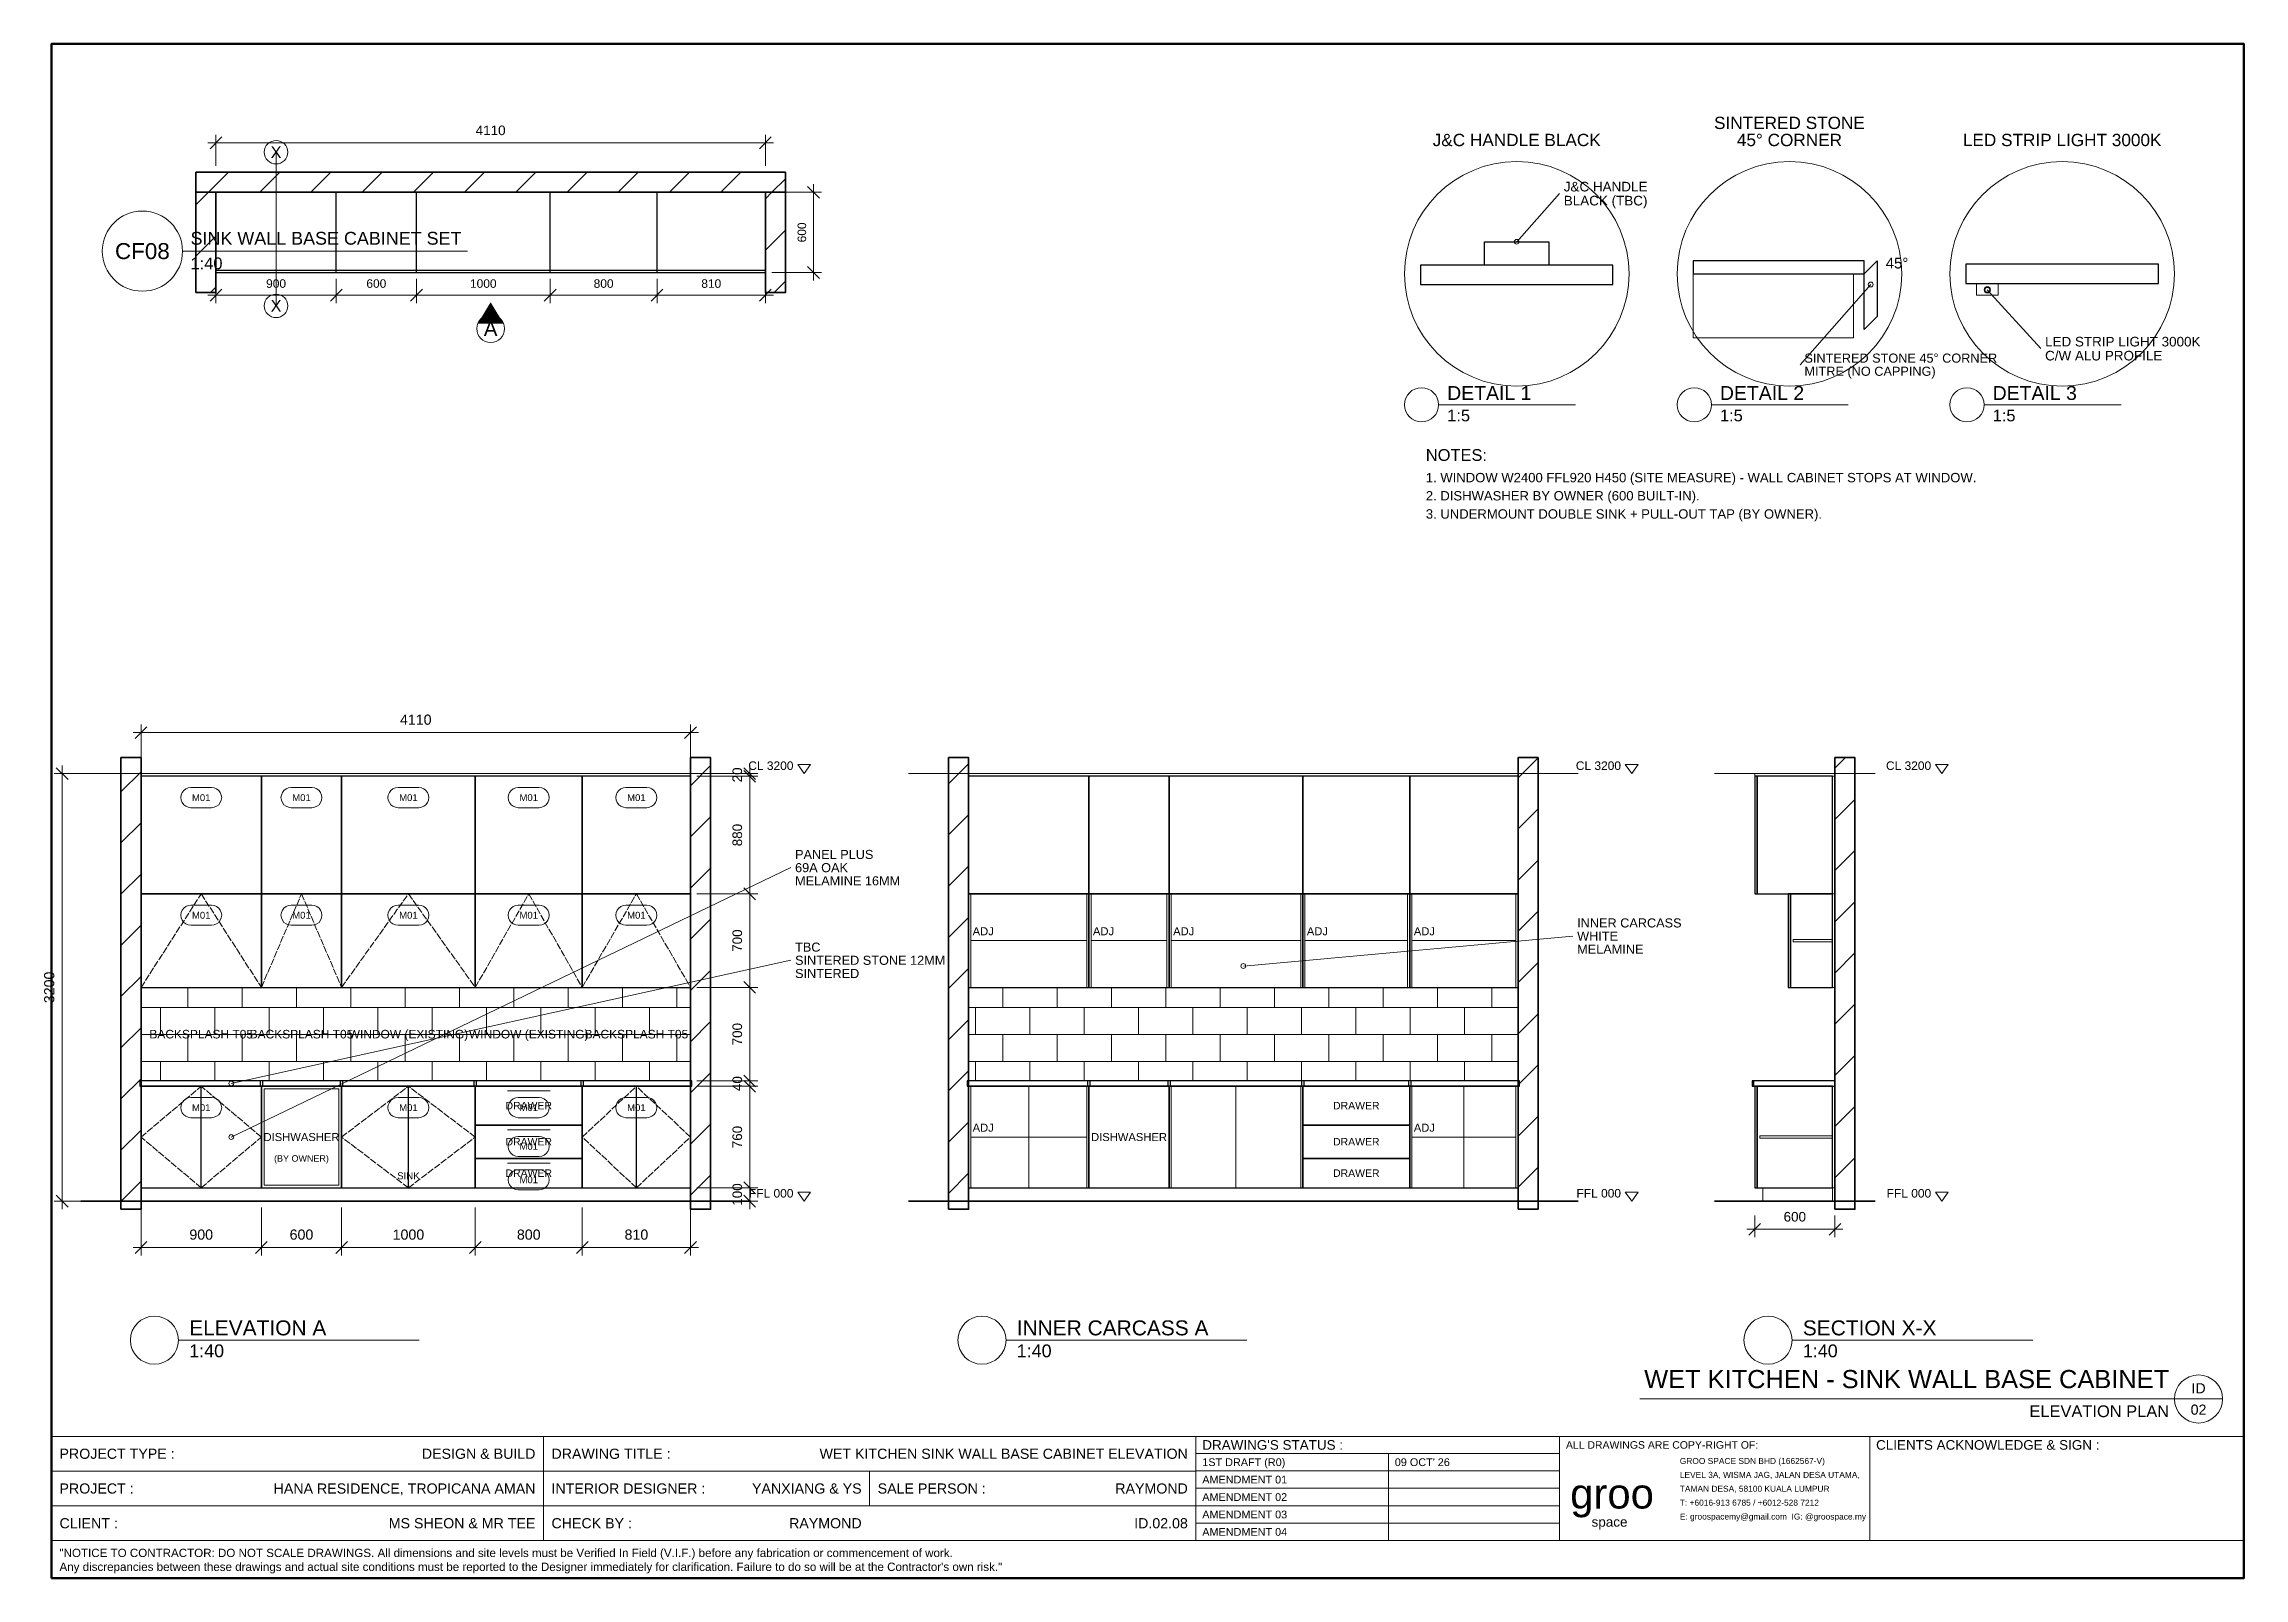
# Model space of a CAD drawing. Header units: millimetres. Extents: x 4 to 415, y 5 to 292.
import ezdxf
from ezdxf.enums import TextEntityAlignment as Align

# ---------------------------------------------------------------- set-up
doc = ezdxf.new("R2010")
doc.units = ezdxf.units.MM
doc.linetypes.add('DASHED', pattern=[1.524, 1.27, -0.254])
for name, color, linetype, lineweight in [('0-SHEET', 7, 'CONTINUOUS', 50), ('0-TITLE', 7, 'CONTINUOUS', 18), ('0-TITLE-TXT', 7, 'CONTINUOUS', 13), ('A-WALL', 250, 'CONTINUOUS', 35), ('I-CEIL', 7, 'CONTINUOUS', 18), ('I-DIM', 5, 'CONTINUOUS', 13), ('I-JOIN', 6, 'CONTINUOUS', 25), ('I-JOIN-ELEV', 7, 'CONTINUOUS', 25), ('I-JOIN-HATCH', 8, 'CONTINUOUS', 9), ('I-JOIN-HIDDEN', 6, 'DASHED', 13), ('I-JOIN-THIN', 7, 'CONTINUOUS', 13), ('I-LITE', 1, 'CONTINUOUS', 18), ('I-NOTE', 1, 'CONTINUOUS', 13), ('I-SYMB', 6, 'CONTINUOUS', 18), ('I-TAG', 5, 'CONTINUOUS', 13), ('I-TEXT', 7, 'CONTINUOUS', 13)]:
    doc.layers.add(name, color=color, linetype=linetype, lineweight=lineweight)
doc.styles.get("Standard").update_dxf_attribs({"font": 'arial.ttf'})

msp = doc.modelspace()

# ---------------------------------------------------------------- hatches: boundary and pattern name
at = {"layer": 'I-JOIN-HATCH'}
h = msp.add_hatch(dxfattribs=at)
h.set_pattern_fill('ANSI31', scale=2.1333)
h.paths.add_polyline_path([(32, 264.25), (142.25, 264.25), (142.25, 268), (32, 268)])
h = msp.add_hatch(dxfattribs=at)
h.set_pattern_fill('ANSI31', scale=2.1333)
h.paths.add_polyline_path([(32, 245.5), (35.75, 245.5), (35.75, 264.25), (32, 264.25)])
h = msp.add_hatch(dxfattribs=at)
h.set_pattern_fill('ANSI31', scale=2.1333)
h.paths.add_polyline_path([(138.5, 245.5), (142.25, 245.5), (142.25, 264.25), (138.5, 264.25)])
h = msp.add_hatch(dxfattribs=at)
h.set_pattern_fill('ANSI31', scale=2.1333)
h.paths.add_polyline_path([(18, 74), (21.75, 74), (21.75, 158.5), (18, 158.5)])
h = msp.add_hatch(dxfattribs=at)
h.set_pattern_fill('ANSI31', scale=2.1333)
h.paths.add_polyline_path([(124.5, 74), (128.25, 74), (128.25, 158.5), (124.5, 158.5)])
h = msp.add_hatch(dxfattribs=at)
h.set_pattern_fill('ANSI31', scale=2.1333)
h.paths.add_polyline_path([(172.75, 74), (176.5, 74), (176.5, 158.5), (172.75, 158.5)])
h = msp.add_hatch(dxfattribs=at)
h.set_pattern_fill('ANSI31', scale=2.1333)
h.paths.add_polyline_path([(279.25, 74), (283, 74), (283, 158.5), (279.25, 158.5)])
h = msp.add_hatch(dxfattribs=at)
h.set_pattern_fill('ANSI31', scale=2.1333)
h.paths.add_polyline_path([(338.5, 74), (342.25, 74), (342.25, 158.5), (338.5, 158.5)])
h = msp.add_hatch(dxfattribs=at)
h.set_pattern_fill('BRICK', scale=0.8)
h.paths.add_polyline_path([(21.75, 98), (44.25, 98), (44.25, 115.5), (21.75, 115.5)])
h = msp.add_hatch(dxfattribs=at)
h.set_pattern_fill('BRICK', scale=0.8)
h.paths.add_polyline_path([(44.25, 98), (59.25, 98), (59.25, 115.5), (44.25, 115.5)])
h = msp.add_hatch(dxfattribs=at)
h.set_pattern_fill('BRICK', scale=0.8)
h.paths.add_polyline_path([(59.25, 98), (84.25, 98), (84.25, 115.5), (59.25, 115.5)])
h = msp.add_hatch(dxfattribs=at)
h.set_pattern_fill('BRICK', scale=0.8)
h.paths.add_polyline_path([(84.25, 98), (104.25, 98), (104.25, 115.5), (84.25, 115.5)])
h = msp.add_hatch(dxfattribs=at)
h.set_pattern_fill('BRICK', scale=0.8)
h.paths.add_polyline_path([(104.25, 98), (124.5, 98), (124.5, 115.5), (104.25, 115.5)])
h = msp.add_hatch(dxfattribs=at)
h.set_pattern_fill('BRICK', scale=0.8)
h.paths.add_polyline_path([(176.5, 98), (199, 98), (199, 115.5), (176.5, 115.5)])
h = msp.add_hatch(dxfattribs=at)
h.set_pattern_fill('BRICK', scale=0.8)
h.paths.add_polyline_path([(199, 98), (214, 98), (214, 115.5), (199, 115.5)])
h = msp.add_hatch(dxfattribs=at)
h.set_pattern_fill('BRICK', scale=0.8)
h.paths.add_polyline_path([(214, 98), (239, 98), (239, 115.5), (214, 115.5)])
h = msp.add_hatch(dxfattribs=at)
h.set_pattern_fill('BRICK', scale=0.8)
h.paths.add_polyline_path([(239, 98), (259, 98), (259, 115.5), (239, 115.5)])
h = msp.add_hatch(dxfattribs=at)
h.set_pattern_fill('BRICK', scale=0.8)
h.paths.add_polyline_path([(259, 98), (279.25, 98), (279.25, 115.5), (259, 115.5)])
at = {"layer": 'I-SYMB'}
h = msp.add_hatch(color=6, dxfattribs=at)
h.dxf.hatch_style = 1
h.paths.add_polyline_path([(87.12, 243.69), (84.7, 239.69), (89.55, 239.69)])

# ---------------------------------------------------------------- linework, layer by layer
at = {"layer": '0-SHEET'}
msp.add_lwpolyline([(5, 5), (415, 5), (415, 292), (5, 292)], close=True, dxfattribs=at)
at = {"layer": '0-TITLE'}
for p, q in [((5, 31.5), (415, 31.5)), ((97, 12), (97, 31.5)), ((219, 12), (219, 31.5)), ((287, 12), (287, 31.5)), ((345, 12), (345, 31.5)), ((5, 25), (219, 25)), ((158, 18.5), (158, 25)), ((219, 28.3), (287, 28.3)), ((219, 25.04), (287, 25.04)), ((255, 12), (255, 28.3)), ((219, 21.78), (287, 21.78)), ((5, 18.5), (219, 18.5)), ((219, 18.52), (287, 18.52)), ((219, 15.26), (287, 15.26)), ((5, 12), (415, 12))]:
    msp.add_line(p, q, dxfattribs=at)
at = {"layer": 'A-WALL'}
for p, q in [((10.5, 75.5), (135.75, 75.5)), ((165.25, 75.5), (290.5, 75.5)), ((316, 75.5), (346, 75.5))]:
    msp.add_line(p, q, dxfattribs=at)
for points in [[(32, 264.25), (142.25, 264.25), (142.25, 268), (32, 268)], [(32, 245.5), (35.75, 245.5), (35.75, 264.25), (32, 264.25)], [(138.5, 245.5), (142.25, 245.5), (142.25, 264.25), (138.5, 264.25)], [(18, 74), (21.75, 74), (21.75, 158.5), (18, 158.5)], [(124.5, 74), (128.25, 74), (128.25, 158.5), (124.5, 158.5)], [(172.75, 74), (176.5, 74), (176.5, 158.5), (172.75, 158.5)], [(279.25, 74), (283, 74), (283, 158.5), (279.25, 158.5)], [(338.5, 74), (342.25, 74), (342.25, 158.5), (338.5, 158.5)]]:
    msp.add_lwpolyline(points, close=True, dxfattribs=at)
at = {"layer": 'I-CEIL'}
for p, q in [((10.5, 155.5), (135.75, 155.5)), ((165.25, 155.5), (290.5, 155.5)), ((316, 155.5), (346, 155.5))]:
    msp.add_line(p, q, dxfattribs=at)
at = {"layer": 'I-DIM'}
for p, q in [((34.25, 273.5), (140, 273.5)), ((34.65, 272.4), (36.85, 274.6)), ((35.75, 269.2), (35.75, 275)), ((137.4, 272.4), (139.6, 274.6)), ((138.5, 269.2), (138.5, 275)), ((139.7, 264.25), (149, 264.25)), ((148.6, 263.15), (146.4, 265.35)), ((147.5, 247.75), (147.5, 265.75)), ((35.75, 248.05), (35.75, 243.5)), ((58.25, 248.05), (58.25, 243.5)), ((58.25, 248.05), (58.25, 243.5)), ((73.25, 248.05), (73.25, 243.5)), ((73.25, 248.05), (73.25, 243.5)), ((98.25, 248.05), (98.25, 243.5)), ((98.25, 248.05), (98.25, 243.5)), ((118.25, 248.05), (118.25, 243.5)), ((118.25, 248.05), (118.25, 243.5)), ((138.5, 248.05), (138.5, 243.5)), ((139.7, 249.25), (149, 249.25)), ((148.6, 248.15), (146.4, 250.35)), ((34.25, 245), (59.75, 245)), ((34.65, 243.9), (36.85, 246.1)), ((56.75, 245), (74.75, 245)), ((57.15, 243.9), (59.35, 246.1)), ((57.15, 243.9), (59.35, 246.1)), ((71.75, 245), (99.75, 245)), ((72.15, 243.9), (74.35, 246.1)), ((72.15, 243.9), (74.35, 246.1)), ((96.75, 245), (119.75, 245)), ((97.15, 243.9), (99.35, 246.1)), ((97.15, 243.9), (99.35, 246.1)), ((116.75, 245), (140, 245)), ((117.15, 243.9), (119.35, 246.1)), ((117.15, 243.9), (119.35, 246.1)), ((137.4, 243.9), (139.6, 246.1)), ((21.75, 156.7), (21.75, 164.67)), ((124.5, 156.7), (124.5, 164.67)), ((20.25, 163.17), (126, 163.17)), ((20.65, 162.07), (22.85, 164.27)), ((123.4, 162.07), (125.6, 164.27)), ((8.1, 154.4), (5.9, 156.6)), ((7, 74), (7, 157)), ((136.68, 154.4), (134.48, 156.6)), ((135.58, 153.5), (135.58, 157)), ((135.58, 131.5), (135.58, 156.5)), ((20.55, 155.5), (5.5, 155.5)), ((125.7, 155.5), (137.08, 155.5)), ((125.7, 155), (137.08, 155)), ((125.7, 155), (137.08, 155)), ((136.68, 153.9), (134.48, 156.1)), ((136.68, 153.9), (134.48, 156.1)), ((125.7, 133), (137.08, 133)), ((125.7, 133), (137.08, 133)), ((136.68, 131.9), (134.48, 134.1)), ((136.68, 131.9), (134.48, 134.1)), ((135.58, 114), (135.58, 134.5)), ((125.7, 115.5), (137.08, 115.5)), ((125.7, 115.5), (137.08, 115.5)), ((136.68, 114.4), (134.48, 116.6)), ((136.68, 114.4), (134.48, 116.6)), ((135.58, 96.5), (135.58, 117)), ((136.68, 96.9), (134.48, 99.1)), ((136.68, 96.9), (134.48, 99.1)), ((135.58, 95.5), (135.58, 99.5)), ((125.7, 98), (137.08, 98)), ((125.7, 98), (137.08, 98)), ((125.7, 97), (137.08, 97)), ((125.7, 97), (137.08, 97)), ((136.68, 95.9), (134.48, 98.1)), ((136.68, 95.9), (134.48, 98.1)), ((135.58, 76.5), (135.58, 98.5)), ((136.68, 76.9), (134.48, 79.1)), ((136.68, 76.9), (134.48, 79.1)), ((135.58, 74), (135.58, 79.5)), ((20.55, 75.5), (5.5, 75.5)), ((8.1, 74.4), (5.9, 76.6)), ((21.75, 74.3), (21.75, 65.33)), ((44.25, 74.3), (44.25, 65.33)), ((44.25, 74.3), (44.25, 65.33)), ((59.25, 74.3), (59.25, 65.33)), ((59.25, 74.3), (59.25, 65.33)), ((84.25, 74.3), (84.25, 65.33)), ((84.25, 74.3), (84.25, 65.33)), ((104.25, 74.3), (104.25, 65.33)), ((104.25, 74.3), (104.25, 65.33)), ((124.5, 74.3), (124.5, 65.33)), ((125.7, 78), (137.08, 78)), ((125.7, 78), (137.08, 78)), ((125.7, 75.5), (137.08, 75.5)), ((136.68, 74.4), (134.48, 76.6)), ((322, 70.25), (340, 70.25)), ((322.4, 69.15), (324.6, 71.35)), ((323.5, 72.8), (323.5, 68.75)), ((337.4, 69.15), (339.6, 71.35)), ((338.5, 72.8), (338.5, 68.75)), ((20.25, 66.83), (45.75, 66.83)), ((20.65, 65.73), (22.85, 67.93)), ((42.75, 66.83), (60.75, 66.83)), ((43.15, 65.73), (45.35, 67.93)), ((43.15, 65.73), (45.35, 67.93)), ((57.75, 66.83), (85.75, 66.83)), ((58.15, 65.73), (60.35, 67.93)), ((58.15, 65.73), (60.35, 67.93)), ((82.75, 66.83), (105.75, 66.83)), ((83.15, 65.73), (85.35, 67.93)), ((83.15, 65.73), (85.35, 67.93)), ((102.75, 66.83), (126, 66.83)), ((103.15, 65.73), (105.35, 67.93)), ((103.15, 65.73), (105.35, 67.93)), ((123.4, 65.73), (125.6, 67.93))]:
    msp.add_line(p, q, dxfattribs=at)
at = {"layer": 'I-JOIN'}
for p, q in [((35.75, 249.25), (35.75, 264.25)), ((58.25, 249.25), (58.25, 264.25)), ((73.25, 249.25), (73.25, 264.25)), ((98.25, 249.25), (98.25, 264.25)), ((118.25, 249.25), (118.25, 264.25)), ((35.75, 249.7), (138.5, 249.7))]:
    msp.add_line(p, q, dxfattribs=at)
msp.add_lwpolyline([(35.75, 249.25), (138.5, 249.25), (138.5, 264.25), (35.75, 264.25)], close=True, dxfattribs=at)
at = {"layer": 'I-JOIN-ELEV'}
for p, q in [((33, 78), (33, 97)), ((71.75, 78), (71.75, 97)), ((114.38, 78), (114.38, 97))]:
    msp.add_line(p, q, dxfattribs=at)
for points in [[(273, 250.6), (273, 255), (285, 255), (285, 250.6)], [(344, 249), (346.4, 251.4), (346.4, 241), (344, 238.6), (344, 249)]]:
    msp.add_lwpolyline(points, dxfattribs=at)
for points in [[(312, 249), (344, 249), (344, 251.4), (312, 251.4)], [(261, 247), (297, 247), (297, 250.6), (261, 250.6)], [(363, 247.2), (399, 247.2), (399, 250.8), (363, 250.8)], [(21.75, 133), (44.25, 133), (44.25, 155), (21.75, 155)], [(21.75, 78), (124.5, 78), (124.5, 155), (21.75, 155)], [(44.25, 133), (59.25, 133), (59.25, 155), (44.25, 155)], [(59.25, 133), (84.25, 133), (84.25, 155), (59.25, 155)], [(84.25, 133), (104.25, 133), (104.25, 155), (84.25, 155)], [(104.25, 133), (124.5, 133), (124.5, 155), (104.25, 155)], [(176.5, 133), (199, 133), (199, 155), (176.5, 155)], [(176.5, 78), (279.25, 78), (279.25, 155), (176.5, 155)], [(199, 133), (214, 133), (214, 155), (199, 155)], [(214, 133), (239, 133), (239, 155), (214, 155)], [(239, 133), (259, 133), (259, 155), (239, 155)], [(259, 133), (279.25, 133), (279.25, 155), (259, 155)], [(323.5, 133), (323.95, 133), (323.95, 155), (323.5, 155)], [(323.95, 133), (338.05, 133), (338.05, 155), (323.95, 155)], [(21.75, 115.5), (44.25, 115.5), (44.25, 133), (21.75, 133)], [(44.25, 115.5), (59.25, 115.5), (59.25, 133), (44.25, 133)], [(59.25, 115.5), (84.25, 115.5), (84.25, 133), (59.25, 133)], [(84.25, 115.5), (104.25, 115.5), (104.25, 133), (84.25, 133)], [(104.25, 115.5), (124.5, 115.5), (124.5, 133), (104.25, 133)], [(176.5, 115.5), (199, 115.5), (199, 133), (176.5, 133)], [(199, 115.5), (214, 115.5), (214, 133), (199, 133)], [(214, 115.5), (239, 115.5), (239, 133), (214, 133)], [(239, 115.5), (259, 115.5), (259, 133), (239, 133)], [(259, 115.5), (279.25, 115.5), (279.25, 133), (259, 133)], [(329.75, 115.5), (330.2, 115.5), (330.2, 133), (329.75, 133)], [(330.2, 115.5), (338.05, 115.5), (338.05, 133), (330.2, 133)], [(21.5, 97), (44.5, 97), (44.5, 98), (21.5, 98)], [(21.5, 97), (124.75, 97), (124.75, 98), (21.5, 98)], [(21.75, 78), (44.25, 78), (44.25, 97), (21.75, 97)], [(44, 97), (59.5, 97), (59.5, 98), (44, 98)], [(44.25, 78), (59.25, 78), (59.25, 97), (44.25, 97)], [(59, 97), (84.5, 97), (84.5, 98), (59, 98)], [(59.25, 78), (84.25, 78), (84.25, 97), (59.25, 97)], [(84, 97), (104.5, 97), (104.5, 98), (84, 98)], [(84.25, 89.75), (104.25, 89.75), (104.25, 97), (84.25, 97)], [(104, 97), (124.75, 97), (124.75, 98), (104, 98)], [(104.25, 78), (124.5, 78), (124.5, 97), (104.25, 97)], [(176.25, 97), (199.25, 97), (199.25, 98), (176.25, 98)], [(176.25, 97), (279.5, 97), (279.5, 98), (176.25, 98)], [(176.5, 78), (199, 78), (199, 97), (176.5, 97)], [(198.75, 97), (214.25, 97), (214.25, 98), (198.75, 98)], [(199, 78), (214, 78), (214, 97), (199, 97)], [(213.75, 97), (239.25, 97), (239.25, 98), (213.75, 98)], [(214, 78), (239, 78), (239, 97), (214, 97)], [(238.75, 97), (259.25, 97), (259.25, 98), (238.75, 98)], [(239, 89.75), (259, 89.75), (259, 97), (239, 97)], [(258.75, 97), (279.5, 97), (279.5, 98), (258.75, 98)], [(259, 78), (279.25, 78), (279.25, 97), (259, 97)], [(323, 97), (338.5, 97), (338.5, 98), (323, 98)], [(323.25, 97), (338.5, 97), (338.5, 98), (323.25, 98)], [(323.5, 78), (323.95, 78), (323.95, 97), (323.5, 97)], [(323.95, 78), (338.05, 78), (338.05, 97), (323.95, 97)], [(84.25, 83.5), (104.25, 83.5), (104.25, 89.75), (84.25, 89.75)], [(239, 83.5), (259, 83.5), (259, 89.75), (239, 89.75)], [(84.25, 78), (104.25, 78), (104.25, 83.5), (84.25, 83.5)], [(239, 78), (259, 78), (259, 83.5), (239, 83.5)]]:
    msp.add_lwpolyline(points, close=True, dxfattribs=at)
at = {"layer": 'I-JOIN-HIDDEN'}
for points in [[(21.75, 115.5), (33, 133), (44.25, 115.5)], [(44.25, 115.5), (51.75, 133), (59.25, 115.5)], [(59.25, 115.5), (71.75, 133), (84.25, 115.5)], [(84.25, 115.5), (94.25, 133), (104.25, 115.5)], [(104.25, 115.5), (114.38, 133), (124.5, 115.5)], [(33, 78), (21.75, 87.5), (33, 97)], [(33, 78), (44.25, 87.5), (33, 97)], [(71.75, 78), (59.25, 87.5), (71.75, 97)], [(71.75, 78), (84.25, 87.5), (71.75, 97)], [(114.38, 78), (104.25, 87.5), (114.38, 97)], [(114.38, 78), (124.5, 87.5), (114.38, 97)]]:
    msp.add_lwpolyline(points, dxfattribs=at)
at = {"layer": 'I-JOIN-THIN'}
for p, q in [((176.9, 115.5), (176.9, 133)), ((198.6, 115.5), (198.6, 133)), ((199.4, 115.5), (199.4, 133)), ((213.6, 115.5), (213.6, 133)), ((214.4, 115.5), (214.4, 133)), ((238.6, 115.5), (238.6, 133)), ((239.4, 115.5), (239.4, 133)), ((258.6, 115.5), (258.6, 133)), ((259.4, 115.5), (259.4, 133)), ((278.85, 115.5), (278.85, 133)), ((176.9, 124.25), (198.6, 124.25)), ((199.4, 124.25), (213.6, 124.25)), ((214.4, 124.25), (238.6, 124.25)), ((239.4, 124.25), (258.6, 124.25)), ((259.4, 124.25), (278.85, 124.25)), ((90.25, 96.12), (98.25, 96.12)), ((176.9, 78), (176.9, 97)), ((187.75, 78), (187.75, 97)), ((198.6, 78), (198.6, 97)), ((214.4, 78), (214.4, 97)), ((226.5, 78), (226.5, 97)), ((238.6, 78), (238.6, 97)), ((259.4, 78), (259.4, 97)), ((269.12, 78), (269.12, 97)), ((278.85, 78), (278.85, 97)), ((90.25, 88.88), (98.25, 88.88)), ((176.9, 87.5), (198.6, 87.5)), ((259.4, 87.5), (278.85, 87.5)), ((90.25, 82.62), (98.25, 82.62))]:
    msp.add_line(p, q, dxfattribs=at)
for points in [[(312, 237), (342, 237), (342, 249), (312, 249)], [(21.75, 155), (124.5, 155), (124.5, 155.5), (21.75, 155.5)], [(176.5, 155), (279.25, 155), (279.25, 155.5), (176.5, 155.5)], [(323.5, 155), (338.5, 155), (338.5, 155.5), (323.5, 155.5)], [(338.05, 133), (338.5, 133), (338.5, 155), (338.05, 155)], [(338.05, 115.5), (338.5, 115.5), (338.5, 133), (338.05, 133)], [(330.7, 124.03), (338.05, 124.03), (338.05, 124.47), (330.7, 124.47)], [(44.75, 78.5), (58.75, 78.5), (58.75, 96.5), (44.75, 96.5)], [(338.05, 78), (338.5, 78), (338.5, 97), (338.05, 97)], [(324.45, 87.28), (338.05, 87.28), (338.05, 87.72), (324.45, 87.72)], [(21.75, 75.5), (124.5, 75.5), (124.5, 78), (21.75, 78)], [(176.5, 75.5), (279.25, 75.5), (279.25, 78), (176.5, 78)], [(325, 75.5), (338.05, 75.5), (338.05, 78), (325, 78)]]:
    msp.add_lwpolyline(points, close=True, dxfattribs=at)
at = {"layer": 'I-LITE', "color": 1}
msp.add_lwpolyline([(365, 245), (369, 245), (369, 247.2), (365, 247.2)], close=True, dxfattribs=at)
msp.add_circle((367, 246), 0.6, dxfattribs=at)
at = {"layer": 'I-NOTE', "color": 1}
for p, q in [((279, 255), (287, 264)), ((345.2, 247), (332, 232)), ((367, 246), (377, 235)), ((264.4, 224.5), (290, 224.5)), ((315.4, 224.5), (341, 224.5)), ((366.4, 224.5), (392, 224.5))]:
    msp.add_line(p, q, dxfattribs=at)
at = {"layer": 'I-NOTE', "color": 7}
for p, q in [((38.62, 87.5), (143.25, 137.9)), ((227.88, 119.5), (289.5, 125.1)), ((38.62, 97.5), (143.25, 120.57))]:
    msp.add_line(p, q, dxfattribs=at)
at = {"layer": 'I-NOTE', "color": 1}
for points in [[(145.75, 155.5), (144.55, 157.18), (146.95, 157.18)], [(300.5, 155.5), (299.3, 157.18), (301.7, 157.18)], [(358.5, 155.5), (357.3, 157.18), (359.7, 157.18)], [(145.75, 75.5), (144.55, 77.18), (146.95, 77.18)], [(300.5, 75.5), (299.3, 77.18), (301.7, 77.18)], [(358.5, 75.5), (357.3, 77.18), (359.7, 77.18)]]:
    msp.add_lwpolyline(points, close=True, dxfattribs=at)
for centre, radius in [((279, 249), 21), ((330, 249), 21), ((381, 249), 21), ((279, 255), 0.45), ((345.2, 247), 0.45), ((367, 246), 0.45), ((261.2, 224.5), 3.2), ((312.2, 224.5), 3.2), ((363.2, 224.5), 3.2)]:
    msp.add_circle(centre, radius, dxfattribs=at)
at = {"layer": 'I-NOTE', "color": 7}
for centre in [(227.88, 119.5), (38.62, 97.5), (38.62, 87.5)]:
    msp.add_circle(centre, 0.45, dxfattribs=at)
at = {"layer": 'I-SYMB', "color": 6}
msp.add_line((47, 243), (47, 271.75), dxfattribs=at)
for centre, radius in [((47, 271.75), 2.2), ((47, 243), 2.2), ((87.12, 238.75), 2.6)]:
    msp.add_circle(centre, radius, dxfattribs=at)
at = {"layer": 'I-TAG'}
for points in [[(31.05, 152.88), (30.56, 152.81), (30.11, 152.62), (29.72, 152.33), (29.43, 151.94), (29.24, 151.49), (29.18, 151), (29.24, 150.51), (29.43, 150.06), (29.72, 149.67), (30.11, 149.38), (30.56, 149.19), (31.05, 149.12), (34.95, 149.12), (35.44, 149.19), (35.89, 149.38), (36.28, 149.67), (36.57, 150.06), (36.76, 150.51), (36.83, 151), (36.76, 151.49), (36.57, 151.94), (36.28, 152.33), (35.89, 152.62), (35.44, 152.81), (34.95, 152.88)], [(49.8, 152.88), (49.31, 152.81), (48.86, 152.62), (48.47, 152.33), (48.18, 151.94), (47.99, 151.49), (47.92, 151), (47.99, 150.51), (48.18, 150.06), (48.47, 149.67), (48.86, 149.38), (49.31, 149.19), (49.8, 149.12), (53.7, 149.12), (54.19, 149.19), (54.64, 149.38), (55.03, 149.67), (55.32, 150.06), (55.51, 150.51), (55.58, 151), (55.51, 151.49), (55.32, 151.94), (55.03, 152.33), (54.64, 152.62), (54.19, 152.81), (53.7, 152.88)], [(69.8, 152.88), (69.31, 152.81), (68.86, 152.62), (68.47, 152.33), (68.18, 151.94), (67.99, 151.49), (67.92, 151), (67.99, 150.51), (68.18, 150.06), (68.47, 149.67), (68.86, 149.38), (69.31, 149.19), (69.8, 149.12), (73.7, 149.12), (74.19, 149.19), (74.64, 149.38), (75.03, 149.67), (75.32, 150.06), (75.51, 150.51), (75.58, 151), (75.51, 151.49), (75.32, 151.94), (75.03, 152.33), (74.64, 152.62), (74.19, 152.81), (73.7, 152.88)], [(92.3, 152.88), (91.81, 152.81), (91.36, 152.62), (90.97, 152.33), (90.68, 151.94), (90.49, 151.49), (90.42, 151), (90.49, 150.51), (90.68, 150.06), (90.97, 149.67), (91.36, 149.38), (91.81, 149.19), (92.3, 149.12), (96.2, 149.12), (96.69, 149.19), (97.14, 149.38), (97.53, 149.67), (97.82, 150.06), (98.01, 150.51), (98.08, 151), (98.01, 151.49), (97.82, 151.94), (97.53, 152.33), (97.14, 152.62), (96.69, 152.81), (96.2, 152.88)], [(112.42, 152.88), (111.94, 152.81), (111.49, 152.62), (111.1, 152.33), (110.8, 151.94), (110.61, 151.49), (110.55, 151), (110.61, 150.51), (110.8, 150.06), (111.1, 149.67), (111.49, 149.38), (111.94, 149.19), (112.42, 149.12), (116.33, 149.12), (116.81, 149.19), (117.26, 149.38), (117.65, 149.67), (117.95, 150.06), (118.14, 150.51), (118.2, 151), (118.14, 151.49), (117.95, 151.94), (117.65, 152.33), (117.26, 152.62), (116.81, 152.81), (116.33, 152.88)], [(31.05, 130.88), (30.56, 130.81), (30.11, 130.62), (29.72, 130.33), (29.43, 129.94), (29.24, 129.49), (29.18, 129), (29.24, 128.51), (29.43, 128.06), (29.72, 127.67), (30.11, 127.38), (30.56, 127.19), (31.05, 127.12), (34.95, 127.12), (35.44, 127.19), (35.89, 127.38), (36.28, 127.67), (36.57, 128.06), (36.76, 128.51), (36.83, 129), (36.76, 129.49), (36.57, 129.94), (36.28, 130.33), (35.89, 130.62), (35.44, 130.81), (34.95, 130.88)], [(49.8, 130.88), (49.31, 130.81), (48.86, 130.62), (48.47, 130.33), (48.18, 129.94), (47.99, 129.49), (47.92, 129), (47.99, 128.51), (48.18, 128.06), (48.47, 127.67), (48.86, 127.38), (49.31, 127.19), (49.8, 127.12), (53.7, 127.12), (54.19, 127.19), (54.64, 127.38), (55.03, 127.67), (55.32, 128.06), (55.51, 128.51), (55.58, 129), (55.51, 129.49), (55.32, 129.94), (55.03, 130.33), (54.64, 130.62), (54.19, 130.81), (53.7, 130.88)], [(69.8, 130.88), (69.31, 130.81), (68.86, 130.62), (68.47, 130.33), (68.18, 129.94), (67.99, 129.49), (67.92, 129), (67.99, 128.51), (68.18, 128.06), (68.47, 127.67), (68.86, 127.38), (69.31, 127.19), (69.8, 127.12), (73.7, 127.12), (74.19, 127.19), (74.64, 127.38), (75.03, 127.67), (75.32, 128.06), (75.51, 128.51), (75.58, 129), (75.51, 129.49), (75.32, 129.94), (75.03, 130.33), (74.64, 130.62), (74.19, 130.81), (73.7, 130.88)], [(92.3, 130.88), (91.81, 130.81), (91.36, 130.62), (90.97, 130.33), (90.68, 129.94), (90.49, 129.49), (90.42, 129), (90.49, 128.51), (90.68, 128.06), (90.97, 127.67), (91.36, 127.38), (91.81, 127.19), (92.3, 127.12), (96.2, 127.12), (96.69, 127.19), (97.14, 127.38), (97.53, 127.67), (97.82, 128.06), (98.01, 128.51), (98.08, 129), (98.01, 129.49), (97.82, 129.94), (97.53, 130.33), (97.14, 130.62), (96.69, 130.81), (96.2, 130.88)], [(112.42, 130.88), (111.94, 130.81), (111.49, 130.62), (111.1, 130.33), (110.8, 129.94), (110.61, 129.49), (110.55, 129), (110.61, 128.51), (110.8, 128.06), (111.1, 127.67), (111.49, 127.38), (111.94, 127.19), (112.42, 127.12), (116.33, 127.12), (116.81, 127.19), (117.26, 127.38), (117.65, 127.67), (117.95, 128.06), (118.14, 128.51), (118.2, 129), (118.14, 129.49), (117.95, 129.94), (117.65, 130.33), (117.26, 130.62), (116.81, 130.81), (116.33, 130.88)], [(31.05, 94.88), (30.56, 94.81), (30.11, 94.62), (29.72, 94.33), (29.43, 93.94), (29.24, 93.49), (29.18, 93), (29.24, 92.51), (29.43, 92.06), (29.72, 91.67), (30.11, 91.38), (30.56, 91.19), (31.05, 91.12), (34.95, 91.12), (35.44, 91.19), (35.89, 91.38), (36.28, 91.67), (36.57, 92.06), (36.76, 92.51), (36.83, 93), (36.76, 93.49), (36.57, 93.94), (36.28, 94.33), (35.89, 94.62), (35.44, 94.81), (34.95, 94.88)], [(69.8, 94.88), (69.31, 94.81), (68.86, 94.62), (68.47, 94.33), (68.18, 93.94), (67.99, 93.49), (67.92, 93), (67.99, 92.51), (68.18, 92.06), (68.47, 91.67), (68.86, 91.38), (69.31, 91.19), (69.8, 91.12), (73.7, 91.12), (74.19, 91.19), (74.64, 91.38), (75.03, 91.67), (75.32, 92.06), (75.51, 92.51), (75.58, 93), (75.51, 93.49), (75.32, 93.94), (75.03, 94.33), (74.64, 94.62), (74.19, 94.81), (73.7, 94.88)], [(92.3, 94.88), (91.81, 94.81), (91.36, 94.62), (90.97, 94.33), (90.68, 93.94), (90.49, 93.49), (90.42, 93), (90.49, 92.51), (90.68, 92.06), (90.97, 91.67), (91.36, 91.38), (91.81, 91.19), (92.3, 91.12), (96.2, 91.12), (96.69, 91.19), (97.14, 91.38), (97.53, 91.67), (97.82, 92.06), (98.01, 92.51), (98.08, 93), (98.01, 93.49), (97.82, 93.94), (97.53, 94.33), (97.14, 94.62), (96.69, 94.81), (96.2, 94.88)], [(112.42, 94.88), (111.94, 94.81), (111.49, 94.62), (111.1, 94.33), (110.8, 93.94), (110.61, 93.49), (110.55, 93), (110.61, 92.51), (110.8, 92.06), (111.1, 91.67), (111.49, 91.38), (111.94, 91.19), (112.42, 91.12), (116.33, 91.12), (116.81, 91.19), (117.26, 91.38), (117.65, 91.67), (117.95, 92.06), (118.14, 92.51), (118.2, 93), (118.14, 93.49), (117.95, 93.94), (117.65, 94.33), (117.26, 94.62), (116.81, 94.81), (116.33, 94.88)], [(92.3, 87.62), (91.81, 87.56), (91.36, 87.37), (90.97, 87.08), (90.68, 86.69), (90.49, 86.24), (90.42, 85.75), (90.49, 85.26), (90.68, 84.81), (90.97, 84.42), (91.36, 84.13), (91.81, 83.94), (92.3, 83.88), (96.2, 83.88), (96.69, 83.94), (97.14, 84.13), (97.53, 84.42), (97.82, 84.81), (98.01, 85.26), (98.08, 85.75), (98.01, 86.24), (97.82, 86.69), (97.53, 87.08), (97.14, 87.37), (96.69, 87.56), (96.2, 87.62)], [(92.3, 81.38), (91.81, 81.31), (91.36, 81.12), (90.97, 80.83), (90.68, 80.44), (90.49, 79.99), (90.42, 79.5), (90.49, 79.01), (90.68, 78.56), (90.97, 78.17), (91.36, 77.88), (91.81, 77.69), (92.3, 77.62), (96.2, 77.62), (96.69, 77.69), (97.14, 77.88), (97.53, 78.17), (97.82, 78.56), (98.01, 79.01), (98.08, 79.5), (98.01, 79.99), (97.82, 80.44), (97.53, 80.83), (97.14, 81.12), (96.69, 81.31), (96.2, 81.38)]]:
    msp.add_lwpolyline(points, close=True, dxfattribs=at)
at = {"layer": 'I-TEXT'}
for p, q in [((29.5, 253.25), (82.8, 253.25)), ((28.75, 49.5), (73.75, 49.5)), ((183.5, 49.5), (228.5, 49.5)), ((330.5, 49.5), (375.5, 49.5)), ((302, 38.5), (402, 38.5)), ((402, 38.5), (411, 38.5))]:
    msp.add_line(p, q, dxfattribs=at)
for centre, radius in [((22, 253.25), 7.5), ((24.25, 49.5), 4.5), ((179, 49.5), 4.5), ((326, 49.5), 4.5), ((406.5, 38.5), 4.5)]:
    msp.add_circle(centre, radius, dxfattribs=at)

# ---------------------------------------------------------------- texts
at = {"layer": '0-TITLE-TXT'}
for s, height, p in [('PROJECT TYPE :', 1.9, (6.5, 28.25)), ('DRAWING TITLE :', 1.9, (98.5, 28.25)), ("DRAWING'S STATUS :", 1.8, (220.2, 29.9)), ('ALL DRAWINGS ARE COPY-RIGHT OF:', 1.4, (288.2, 29.9)), ('CLIENTS ACKNOWLEDGE & SIGN :', 1.8, (346.2, 29.9)), ('1ST DRAFT (R0)', 1.45, (220.2, 26.67)), ("09 OCT' 26", 1.45, (256.2, 26.67)), ('GROO SPACE SDN BHD (1662567-V)', 1.12, (309.5, 26.9)), ('LEVEL 3A, WISMA JAG, JALAN DESA UTAMA,', 1.12, (309.5, 24.3)), ('PROJECT :', 1.9, (6.5, 21.75)), ('INTERIOR DESIGNER :', 1.9, (98.5, 21.75)), ('SALE PERSON :', 1.9, (159.5, 21.75)), ('AMENDMENT 01', 1.45, (220.2, 23.41)), ('AMENDMENT 02', 1.45, (220.2, 20.15)), ('TAMAN DESA, 58100 KUALA LUMPUR', 1.12, (309.5, 21.7)), ('AMENDMENT 03', 1.45, (220.2, 16.89)), ('T: +6016-913 6785 / +6012-528 7212', 1.12, (309.5, 19.1)), ('E: groospacemy@gmail.com  IG: @groospace.my', 1.12, (309.5, 16.5)), ('CLIENT :', 1.9, (6.5, 15.25)), ('CHECK BY :', 1.9, (98.5, 15.25)), ('AMENDMENT 04', 1.45, (220.2, 13.63)), ('"NOTICE TO CONTRACTOR: DO NOT SCALE DRAWINGS. All dimensions and site levels must be Verified In Field (V.I.F.) before any fabrication or commencement of work.', 1.55, (6.5, 9.7)), ('Any discrepancies between these drawings and actual site conditions must be reported to the Designer immediately for clarification. Failure to do so will be at the Contractor\'s own risk."', 1.55, (6.5, 7.1))]:
    msp.add_text(s, height=height, dxfattribs=at).set_placement(p, align=Align.MIDDLE_LEFT)
for s, p in [('DESIGN & BUILD', (95.5, 28.25)), ('WET KITCHEN SINK WALL BASE CABINET ELEVATION', (217.5, 28.25)), ('HANA RESIDENCE, TROPICANA AMAN', (95.5, 21.75)), ('YANXIANG & YS', (156.5, 21.75)), ('RAYMOND', (217.5, 21.75)), ('MS SHEON & MR TEE', (95.5, 15.25)), ('RAYMOND', (156.5, 15.25)), ('ID.02.08', (217.5, 15.25))]:
    msp.add_text(s, height=1.9, dxfattribs=at).set_placement(p, align=Align.MIDDLE_RIGHT)
for s, height, p in [('groo', 5.6, (289, 18)), ('space', 1.8, (293, 14.6))]:
    msp.add_text(s, height=height, dxfattribs=at).set_placement(p)
at = {"layer": 'I-DIM'}
for s, height, p in [('4110', 1.8, (87.12, 274.4)), ('900', 1.6, (47, 245.9)), ('600', 1.6, (65.75, 245.9)), ('1000', 1.6, (85.75, 245.9)), ('800', 1.6, (108.25, 245.9)), ('810', 1.6, (128.38, 245.9)), ('4110', 1.9, (73.12, 164.07)), ('900', 1.9, (33, 67.73)), ('600', 1.9, (51.75, 67.73)), ('1000', 1.9, (71.75, 67.73)), ('800', 1.9, (94.25, 67.73)), ('810', 1.9, (114.38, 67.73)), ('600', 1.8, (331, 71.15))]:
    msp.add_text(s, height=height, dxfattribs=at).set_placement(p, align=Align.BOTTOM_CENTER)
for s, height, p in [('600', 1.6, (146.6, 256.75)), ('20', 1.8, (134.68, 155.25)), ('880', 1.8, (134.68, 144)), ('700', 1.8, (134.68, 124.25)), ('3200', 1.9, (6.1, 115.5)), ('700', 1.8, (134.68, 106.75)), ('40', 1.8, (134.68, 97.5)), ('760', 1.8, (134.68, 87.5)), ('100', 1.8, (134.68, 76.75))]:
    msp.add_text(s, height=height, rotation=90, dxfattribs=at).set_placement(p, align=Align.BOTTOM_CENTER)
at = {"layer": 'I-NOTE', "color": 1}
for s, p in [('SINTERED STONE', (330, 275.4)), ('J&C HANDLE BLACK', (279, 272.2)), ('45° CORNER', (330, 272.2)), ('LED STRIP LIGHT 3000K', (381, 272.2))]:
    msp.add_text(s, height=2.3, dxfattribs=at).set_placement(p, align=Align.BOTTOM_CENTER)
for s, height, p in [('J&C HANDLE', 1.8, (287.8, 265.31)), ('BLACK (TBC)', 1.8, (287.8, 262.69)), ('C/W ALU PROFILE', 1.8, (377.8, 233.69)), ('LED STRIP LIGHT 3000K', 1.8, (377.8, 236.31)), ('SINTERED STONE 45° CORNER', 1.7, (332.8, 233.23)), ('MITRE (NO CAPPING)', 1.7, (332.8, 230.77)), ('MELAMINE 16MM', 1.7, (144.05, 135.44)), ('MELAMINE', 1.7, (290.3, 122.63)), ('SINTERED', 1.7, (144.05, 118.1))]:
    msp.add_text(s, height=height, dxfattribs=at).set_placement(p, align=Align.MIDDLE_LEFT)
for s, height, p in [('45°', 2, (348, 250)), ('DETAIL 1', 2.6, (266, 225.4)), ('DETAIL 2', 2.6, (317, 225.4)), ('DETAIL 3', 2.6, (368, 225.4)), ('1:5', 2.2, (266, 221.4)), ('1:5', 2.2, (317, 221.4)), ('1:5', 2.2, (368, 221.4)), ('NOTES:', 2.2, (262, 214)), ('1. WINDOW W2400 FFL920 H450 (SITE MEASURE) - WALL CABINET STOPS AT WINDOW.', 1.75, (262, 210)), ('2. DISHWASHER BY OWNER (600 BUILT-IN).', 1.75, (262, 206.6)), ('3. UNDERMOUNT DOUBLE SINK + PULL-OUT TAP (BY OWNER).', 1.75, (262, 203.2))]:
    msp.add_text(s, height=height, dxfattribs=at).set_placement(p)
at = {"layer": 'I-NOTE', "color": 7}
for s, p in [('PANEL PLUS', (144.05, 140.37)), ('69A OAK', (144.05, 137.9)), ('INNER CARCASS', (290.3, 127.56)), ('TBC', (144.05, 123.03)), ('WHITE', (290.3, 125.1)), ('SINTERED STONE 12MM', (144.05, 120.57))]:
    msp.add_text(s, height=1.7, dxfattribs=at).set_placement(p, align=Align.MIDDLE_LEFT)
at = {"layer": 'I-SYMB', "color": 6}
for s, height, p in [('X', 2.2, (47, 271.75)), ('X', 2.2, (47, 243)), ('A', 2.73, (87.12, 238.75))]:
    msp.add_text(s, height=height, dxfattribs=at).set_placement(p, align=Align.MIDDLE_CENTER)
at = {"layer": 'I-TAG'}
for p in [(33, 151), (51.75, 151), (71.75, 151), (94.25, 151), (114.38, 151), (33, 129), (51.75, 129), (71.75, 129), (94.25, 129), (114.38, 129), (33, 93), (71.75, 93), (94.25, 93), (114.38, 93), (94.25, 85.75), (94.25, 79.5)]:
    msp.add_text('M01', height=1.275, dxfattribs=at).set_placement(p, align=Align.MIDDLE_CENTER)
at = {"layer": 'I-TEXT'}
for s, height, p in [('SINK WALL BASE CABINET SET', 2.4, (31, 254.45)), ('1:40', 2.2, (31, 249.85)), ('ADJ', 1.5, (177.25, 125.25)), ('ADJ', 1.5, (199.75, 125.25)), ('ADJ', 1.5, (214.75, 125.25)), ('ADJ', 1.5, (239.75, 125.25)), ('ADJ', 1.5, (259.75, 125.25)), ('ADJ', 1.5, (177.25, 88.5)), ('ADJ', 1.5, (259.75, 88.5)), ('ELEVATION A', 2.8, (30.75, 50.4)), ('INNER CARCASS A', 2.8, (185.5, 50.4)), ('SECTION X-X', 2.8, (332.5, 50.4)), ('1:40', 2.4, (30.75, 46.3)), ('1:40', 2.4, (185.5, 46.3)), ('1:40', 2.4, (332.5, 46.3))]:
    msp.add_text(s, height=height, dxfattribs=at).set_placement(p)
for s, height, p in [('CF08', 3, (22, 253.25)), ('BACKSPLASH T05', 1.6, (33, 106.75)), ('BACKSPLASH T05', 1.6, (51.75, 106.75)), ('WINDOW (EXISTING)', 1.6, (71.75, 106.75)), ('WINDOW (EXISTING)', 1.6, (94.25, 106.75)), ('BACKSPLASH T05', 1.6, (114.38, 106.75)), ('DRAWER', 1.4, (94.25, 93.38)), ('DRAWER', 1.4, (249, 93.38)), ('DISHWASHER', 1.5, (51.75, 87.5)), ('DRAWER', 1.4, (94.25, 86.62)), ('DISHWASHER', 1.5, (206.5, 87.5)), ('DRAWER', 1.4, (249, 86.62)), ('(BY OWNER)', 1.2, (51.75, 83.5)), ('SINK', 1.3, (71.75, 80.25)), ('DRAWER', 1.4, (94.25, 80.75)), ('DRAWER', 1.4, (249, 80.75)), ('ID', 1.9, (406.5, 40.5)), ('02', 1.9, (406.5, 36.5))]:
    msp.add_text(s, height=height, dxfattribs=at).set_placement(p, align=Align.MIDDLE_CENTER)
for s, height, p in [('CL 3200', 1.6, (143.75, 155.7)), ('CL 3200', 1.6, (298.5, 155.7)), ('CL 3200', 1.6, (356.5, 155.7)), ('FFL 000', 1.6, (143.75, 75.7)), ('FFL 000', 1.6, (298.5, 75.7)), ('FFL 000', 1.6, (356.5, 75.7)), ('WET KITCHEN - SINK WALL BASE CABINET', 3.4, (401, 39.5))]:
    msp.add_text(s, height=height, dxfattribs=at).set_placement(p, align=Align.BOTTOM_RIGHT)
msp.add_text('ELEVATION PLAN', height=2.2, dxfattribs=at).set_placement((401, 37.3), align=Align.TOP_RIGHT)

doc.saveas('drawing.dxf')
